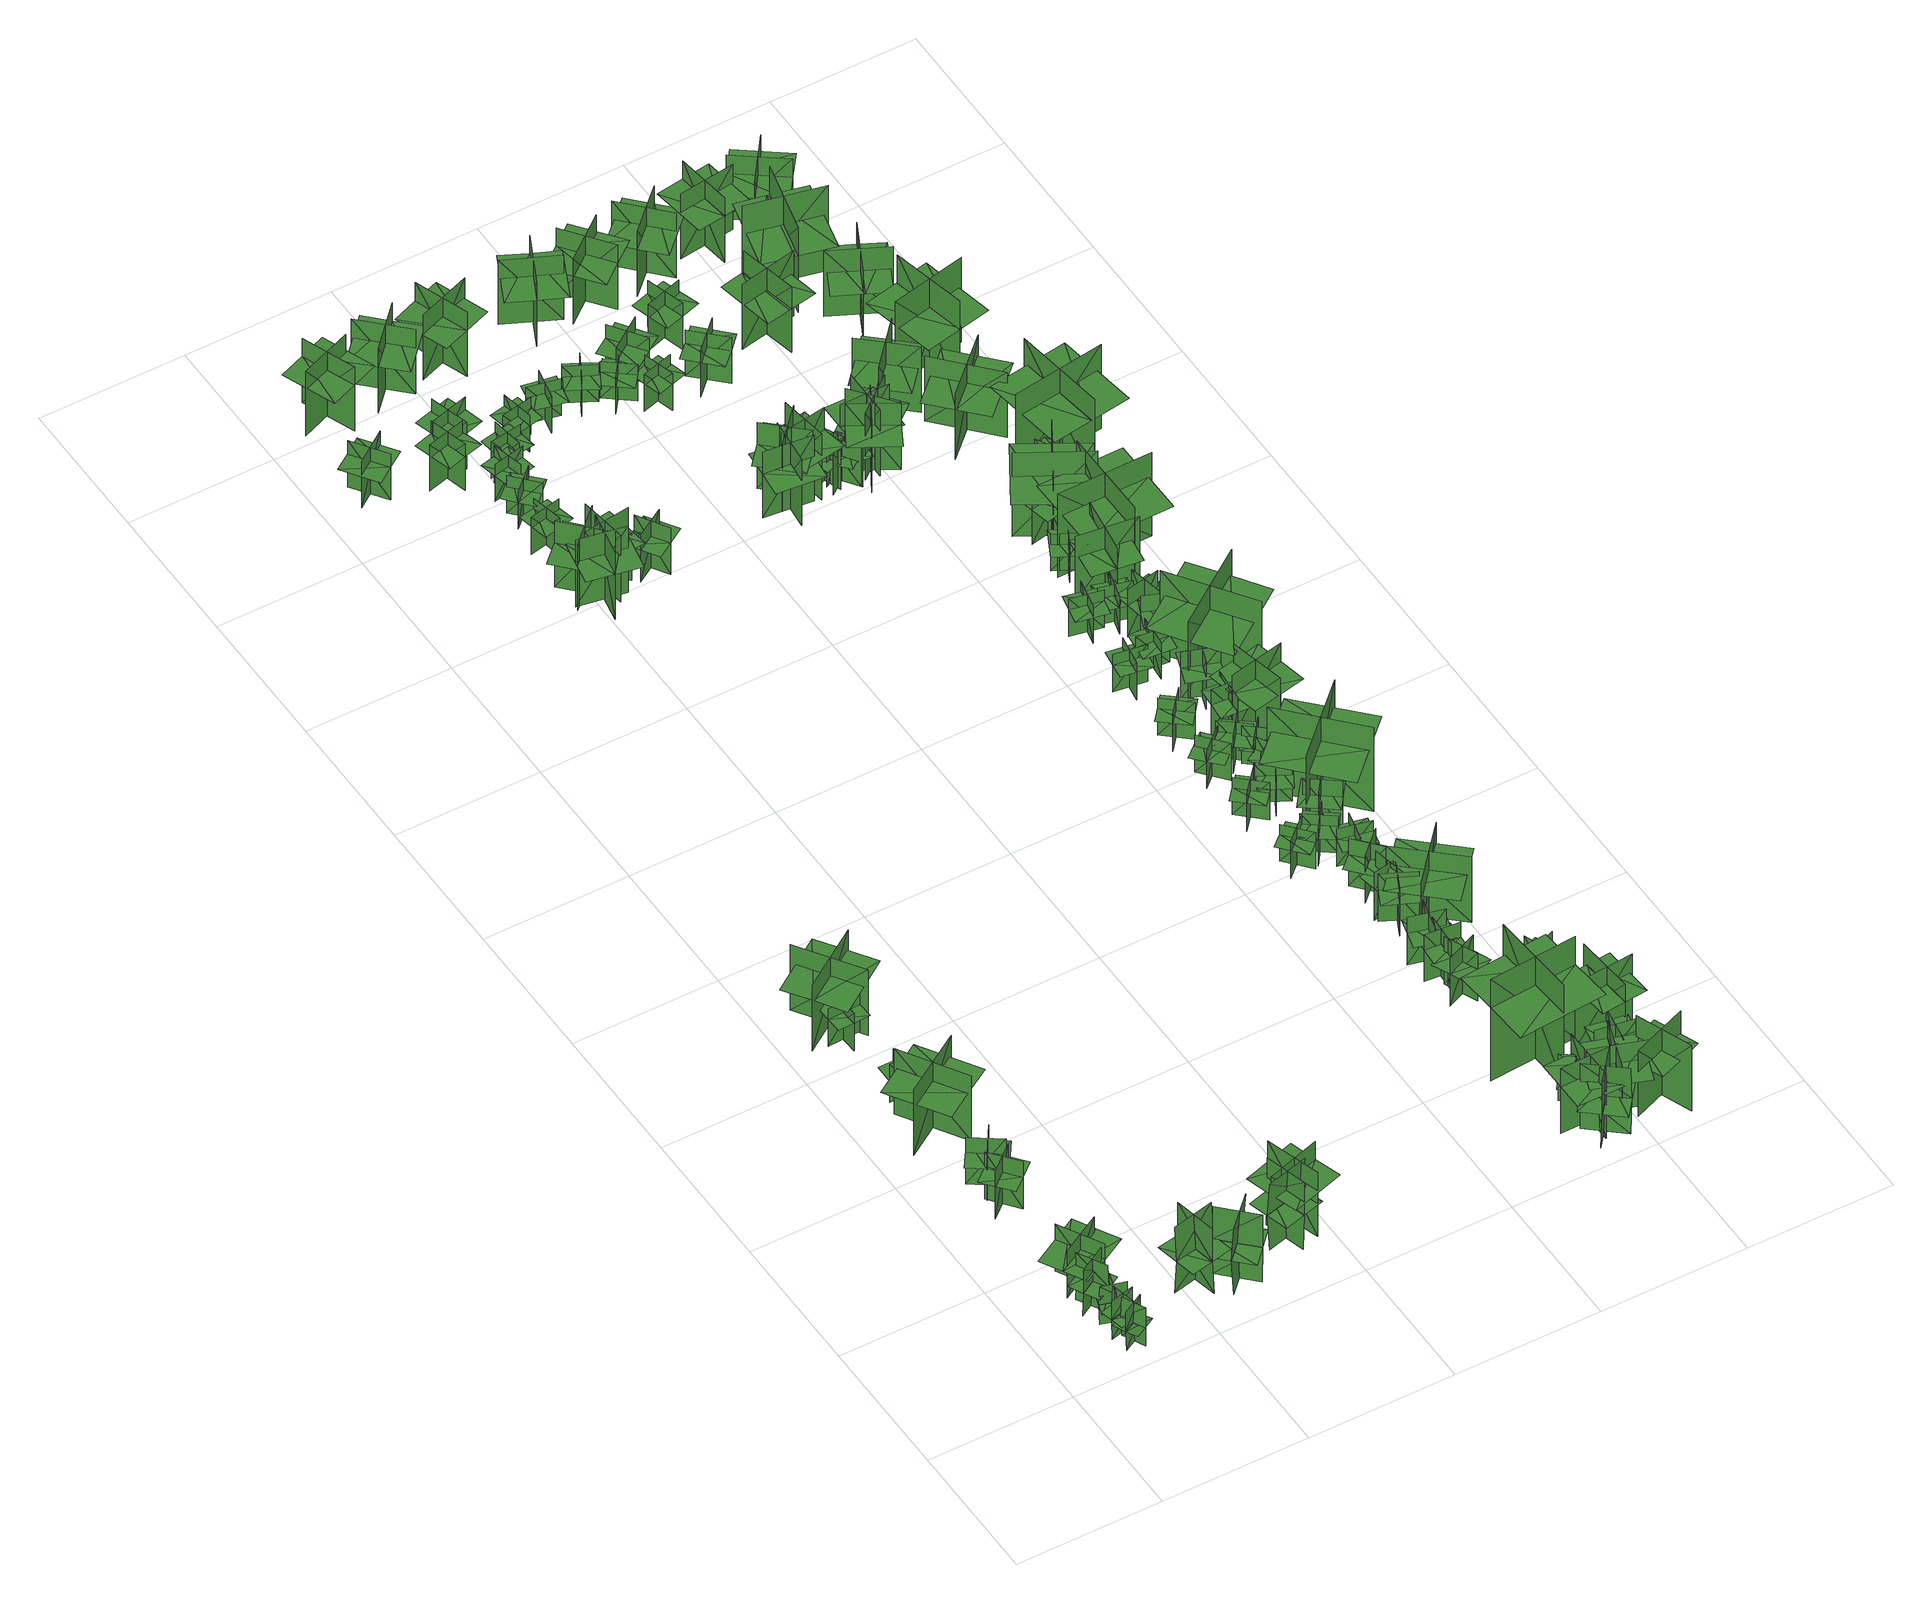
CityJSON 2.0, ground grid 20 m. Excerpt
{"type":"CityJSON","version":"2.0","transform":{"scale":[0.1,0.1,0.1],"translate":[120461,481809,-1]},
"CityObjects":{
"tree1":{"type":"SolitaryVegetationObject","geometry":[{"type":"MultiSurface","lod":"1","boundaries":[[[0,1,2]],[[0,2,3]],[[4,5,6]],[[4,6,7]],[[8,9,5]],[[8,5,4]],[[10,11,1]],[[10,1,0]],[[0,1,12]],[[0,12,13]],[[0,14,15]],[[0,15,1]]]}]},
"tree2":{"type":"SolitaryVegetationObject","geometry":[{"type":"MultiSurface","lod":"1","boundaries":[[[16,17,18]],[[16,18,19]],[[20,21,22]],[[20,22,23]],[[24,25,21]],[[24,21,20]],[[26,27,17]],[[26,17,16]],[[16,17,28]],[[16,28,29]],[[16,30,31]],[[16,31,17]]]}]},
"tree3":{"type":"SolitaryVegetationObject","geometry":[{"type":"MultiSurface","lod":"1","boundaries":[[[32,33,34]],[[32,34,35]],[[36,37,38]],[[36,38,39]],[[40,41,37]],[[40,37,36]],[[42,43,33]],[[42,33,32]],[[32,33,44]],[[32,44,45]],[[32,46,47]],[[32,47,33]]]}]},
"tree4":{"type":"SolitaryVegetationObject","geometry":[{"type":"MultiSurface","lod":"1","boundaries":[[[48,49,50]],[[48,50,51]],[[52,53,54]],[[52,54,55]],[[56,57,53]],[[56,53,52]],[[58,59,49]],[[58,49,48]],[[48,49,60]],[[48,60,61]],[[48,62,63]],[[48,63,49]]]}]},
"tree5":{"type":"SolitaryVegetationObject","geometry":[{"type":"MultiSurface","lod":"1","boundaries":[[[64,65,66]],[[64,66,67]],[[68,69,70]],[[68,70,71]],[[72,73,74]],[[72,74,75]],[[72,75,76]],[[72,76,77]]]}]},
"tree6":{"type":"SolitaryVegetationObject","geometry":[{"type":"MultiSurface","lod":"1","boundaries":[[[78,79,80]],[[78,80,81]],[[82,83,84]],[[82,84,85]],[[86,87,88]],[[86,88,89]],[[86,90,91]],[[86,91,87]]]}]},
"tree7":{"type":"SolitaryVegetationObject","geometry":[{"type":"MultiSurface","lod":"1","boundaries":[[[92,93,94]],[[92,94,95]],[[96,97,98]],[[96,98,99]],[[100,101,102]],[[100,102,103]],[[100,104,105]],[[100,105,101]]]}]},
"tree8":{"type":"SolitaryVegetationObject","geometry":[{"type":"MultiSurface","lod":"1","boundaries":[[[106,107,108]],[[106,108,109]],[[110,111,112]],[[110,112,113]],[[114,115,116]],[[114,116,117]],[[114,117,118]],[[114,118,119]]]}]},
"tree9":{"type":"SolitaryVegetationObject","geometry":[{"type":"MultiSurface","lod":"1","boundaries":[[[120,121,122]],[[120,122,123]],[[124,125,126]],[[124,126,127]],[[128,129,130]],[[128,130,131]],[[128,132,133]],[[128,133,129]]]}]},
"tree10":{"type":"SolitaryVegetationObject","geometry":[{"type":"MultiSurface","lod":"1","boundaries":[[[134,135,136]],[[134,136,137]],[[138,139,140]],[[138,140,141]],[[142,143,139]],[[142,139,138]],[[144,145,135]],[[144,135,134]],[[134,135,146]],[[134,146,147]],[[134,148,149]],[[134,149,135]]]}]},
"tree11":{"type":"SolitaryVegetationObject","geometry":[{"type":"MultiSurface","lod":"1","boundaries":[[[150,151,152]],[[150,152,153]],[[154,155,156]],[[154,156,157]],[[158,159,160]],[[158,160,161]],[[158,161,162]],[[158,162,163]]]}]},
"tree12":{"type":"SolitaryVegetationObject","geometry":[{"type":"MultiSurface","lod":"1","boundaries":[[[164,165,166]],[[164,166,167]],[[168,169,170]],[[168,170,171]],[[172,173,174]],[[172,174,175]],[[172,175,176]],[[172,176,177]]]}]},
"tree13":{"type":"SolitaryVegetationObject","geometry":[{"type":"MultiSurface","lod":"1","boundaries":[[[178,179,180]],[[178,180,181]],[[182,183,184]],[[182,184,185]],[[186,187,183]],[[186,183,182]],[[188,189,179]],[[188,179,178]],[[178,179,190]],[[178,190,191]],[[178,192,193]],[[178,193,179]]]}]},
"tree14":{"type":"SolitaryVegetationObject","geometry":[{"type":"MultiSurface","lod":"1","boundaries":[[[194,195,196]],[[194,196,197]],[[198,199,200]],[[198,200,201]],[[202,203,199]],[[202,199,198]],[[204,205,195]],[[204,195,194]],[[194,195,206]],[[194,206,207]],[[194,208,209]],[[194,209,195]]]}]},
"tree15":{"type":"SolitaryVegetationObject","geometry":[{"type":"MultiSurface","lod":"1","boundaries":[[[210,211,212]],[[210,212,213]],[[214,215,216]],[[214,216,217]],[[218,219,220]],[[218,220,221]],[[218,221,222]],[[218,222,223]]]}]},
"tree16":{"type":"SolitaryVegetationObject","geometry":[{"type":"MultiSurface","lod":"1","boundaries":[[[224,225,226]],[[224,226,227]],[[228,229,230]],[[228,230,231]],[[232,233,234]],[[232,234,235]],[[232,235,236]],[[232,236,237]]]}]},
"tree17":{"type":"SolitaryVegetationObject","geometry":[{"type":"MultiSurface","lod":"1","boundaries":[[[238,239,240]],[[238,240,241]],[[242,243,244]],[[242,244,245]],[[246,247,248]],[[246,248,249]],[[246,250,251]],[[246,251,247]]]}]},
"tree18":{"type":"SolitaryVegetationObject","geometry":[{"type":"MultiSurface","lod":"1","boundaries":[[[252,253,254]],[[252,254,255]],[[256,257,258]],[[256,258,259]],[[260,261,262]],[[260,262,263]],[[260,264,265]],[[260,265,261]]]}]},
"tree19":{"type":"SolitaryVegetationObject","geometry":[{"type":"MultiSurface","lod":"1","boundaries":[[[266,267,268]],[[266,268,269]],[[270,271,272]],[[270,272,273]],[[274,275,276]],[[274,276,277]],[[274,277,278]],[[274,278,279]]]}]},
"tree20":{"type":"SolitaryVegetationObject","geometry":[{"type":"MultiSurface","lod":"1","boundaries":[[[280,281,282]],[[280,282,283]],[[284,285,286]],[[284,286,287]],[[288,289,290]],[[288,290,291]],[[288,292,293]],[[288,293,289]]]}]},
"tree21":{"type":"SolitaryVegetationObject","geometry":[{"type":"MultiSurface","lod":"1","boundaries":[[[294,295,296]],[[294,296,297]],[[298,299,300]],[[298,300,301]],[[302,303,304]],[[302,304,305]],[[302,305,306]],[[302,306,307]]]}]},
"tree22":{"type":"SolitaryVegetationObject","geometry":[{"type":"MultiSurface","lod":"1","boundaries":[[[308,309,310]],[[308,310,311]],[[312,313,314]],[[312,314,315]],[[316,317,318]],[[316,318,319]],[[316,320,321]],[[316,321,317]]]}]},
"tree23":{"type":"SolitaryVegetationObject","geometry":[{"type":"MultiSurface","lod":"1","boundaries":[[[322,323,324]],[[322,324,325]],[[326,327,328]],[[326,328,329]],[[330,331,332]],[[330,332,333]],[[330,333,334]],[[330,334,335]]]}]},
"tree24":{"type":"SolitaryVegetationObject","geometry":[{"type":"MultiSurface","lod":"1","boundaries":[[[336,337,338]],[[336,338,339]],[[340,341,342]],[[340,342,343]],[[344,345,346]],[[344,346,347]],[[344,347,348]],[[344,348,349]]]}]},
"tree25":{"type":"SolitaryVegetationObject","geometry":[{"type":"MultiSurface","lod":"1","boundaries":[[[350,351,352]],[[350,352,353]],[[354,355,356]],[[354,356,357]],[[358,359,360]],[[358,360,361]],[[358,362,363]],[[358,363,359]]]}]},
"tree26":{"type":"SolitaryVegetationObject","geometry":[{"type":"MultiSurface","lod":"1","boundaries":[[[364,365,366]],[[364,366,367]],[[368,369,370]],[[368,370,371]],[[372,373,374]],[[372,374,375]],[[372,375,376]],[[372,376,377]]]}]},
"tree27":{"type":"SolitaryVegetationObject","geometry":[{"type":"MultiSurface","lod":"1","boundaries":[[[378,379,380]],[[378,380,381]],[[382,383,384]],[[382,384,385]],[[386,387,388]],[[386,388,389]],[[386,389,390]],[[386,390,391]]]}]},
"tree28":{"type":"SolitaryVegetationObject","geometry":[{"type":"MultiSurface","lod":"1","boundaries":[[[392,393,394]],[[392,394,395]],[[396,397,398]],[[396,398,399]],[[400,401,402]],[[400,402,403]],[[400,404,405]],[[400,405,401]]]}]},
"tree29":{"type":"SolitaryVegetationObject","geometry":[{"type":"MultiSurface","lod":"1","boundaries":[[[406,407,408]],[[406,408,409]],[[410,411,412]],[[410,412,413]],[[414,415,416]],[[414,416,417]],[[414,417,418]],[[414,418,419]]]}]},
"tree30":{"type":"SolitaryVegetationObject","geometry":[{"type":"MultiSurface","lod":"1","boundaries":[[[420,421,422]],[[420,422,423]],[[424,425,426]],[[424,426,427]],[[428,429,430]],[[428,430,431]],[[428,431,432]],[[428,432,433]]]}]},
"tree31":{"type":"SolitaryVegetationObject","geometry":[{"type":"MultiSurface","lod":"1","boundaries":[[[434,435,436]],[[434,436,437]],[[438,439,440]],[[438,440,441]],[[442,443,444]],[[442,444,445]],[[442,445,446]],[[442,446,447]]]}]},
"tree32":{"type":"SolitaryVegetationObject","geometry":[{"type":"MultiSurface","lod":"1","boundaries":[[[448,449,450]],[[448,450,451]],[[452,453,454]],[[452,454,455]],[[456,457,458]],[[456,458,459]],[[456,459,460]],[[456,460,461]]]}]},
"tree33":{"type":"SolitaryVegetationObject","geometry":[{"type":"MultiSurface","lod":"1","boundaries":[[[462,463,464]],[[462,464,465]],[[466,467,468]],[[466,468,469]],[[470,471,467]],[[470,467,466]],[[472,473,463]],[[472,463,462]],[[462,463,474]],[[462,474,475]],[[462,476,477]],[[462,477,463]]]}]},
"tree34":{"type":"SolitaryVegetationObject","geometry":[{"type":"MultiSurface","lod":"1","boundaries":[[[478,479,480]],[[478,480,481]],[[482,483,484]],[[482,484,485]],[[486,487,483]],[[486,483,482]],[[488,489,479]],[[488,479,478]],[[478,479,490]],[[478,490,491]],[[478,492,493]],[[478,493,479]]]}]},
"tree35":{"type":"SolitaryVegetationObject","geometry":[{"type":"MultiSurface","lod":"1","boundaries":[[[494,495,496]],[[494,496,497]],[[498,499,500]],[[498,500,501]],[[502,503,504]],[[502,504,505]],[[502,505,506]],[[502,506,507]]]}]},
"tree36":{"type":"SolitaryVegetationObject","geometry":[{"type":"MultiSurface","lod":"1","boundaries":[[[508,509,510]],[[508,510,511]],[[512,513,514]],[[512,514,515]],[[516,517,518]],[[516,518,519]],[[516,519,520]],[[516,520,521]]]}]},
"tree37":{"type":"SolitaryVegetationObject","geometry":[{"type":"MultiSurface","lod":"1","boundaries":[[[522,523,524]],[[522,524,525]],[[526,527,528]],[[526,528,529]],[[530,531,532]],[[530,532,533]],[[530,533,534]],[[530,534,535]]]}]},
"tree38":{"type":"SolitaryVegetationObject","geometry":[{"type":"MultiSurface","lod":"1","boundaries":[[[536,537,538]],[[536,538,539]],[[540,541,542]],[[540,542,543]],[[544,545,546]],[[544,546,547]],[[544,547,548]],[[544,548,549]]]}]},
"tree39":{"type":"SolitaryVegetationObject","geometry":[{"type":"MultiSurface","lod":"1","boundaries":[[[550,551,552]],[[550,552,553]],[[554,555,556]],[[554,556,557]],[[558,559,560]],[[558,560,561]],[[558,562,563]],[[558,563,559]]]}]},
"tree40":{"type":"SolitaryVegetationObject","geometry":[{"type":"MultiSurface","lod":"1","boundaries":[[[564,565,566]],[[564,566,567]],[[568,569,570]],[[568,570,571]],[[572,573,574]],[[572,574,575]],[[572,576,577]],[[572,577,573]]]}]},
"tree41":{"type":"SolitaryVegetationObject","geometry":[{"type":"MultiSurface","lod":"1","boundaries":[[[578,579,580]],[[578,580,581]],[[582,583,584]],[[582,584,585]],[[586,587,588]],[[586,588,589]],[[586,590,591]],[[586,591,587]]]}]},
"tree42":{"type":"SolitaryVegetationObject","geometry":[{"type":"MultiSurface","lod":"1","boundaries":[[[592,593,594]],[[592,594,595]],[[596,597,598]],[[596,598,599]],[[600,601,602]],[[600,602,603]],[[600,603,604]],[[600,604,605]]]}]},
"tree43":{"type":"SolitaryVegetationObject","geometry":[{"type":"MultiSurface","lod":"1","boundaries":[[[606,607,608]],[[606,608,609]],[[610,611,612]],[[610,612,613]],[[614,615,616]],[[614,616,617]],[[614,617,618]],[[614,618,619]]]}]},
"tree44":{"type":"SolitaryVegetationObject","geometry":[{"type":"MultiSurface","lod":"1","boundaries":[[[620,621,622]],[[620,622,623]],[[624,625,626]],[[624,626,627]],[[628,629,630]],[[628,630,631]],[[628,631,632]],[[628,632,633]]]}]},
"tree45":{"type":"SolitaryVegetationObject","geometry":[{"type":"MultiSurface","lod":"1","boundaries":[[[634,635,636]],[[634,636,637]],[[638,639,640]],[[638,640,641]],[[642,643,644]],[[642,644,645]],[[642,646,647]],[[642,647,643]]]}]},
"tree46":{"type":"SolitaryVegetationObject","geometry":[{"type":"MultiSurface","lod":"1","boundaries":[[[648,649,650]],[[648,650,651]],[[652,653,654]],[[652,654,655]],[[656,657,658]],[[656,658,659]],[[656,659,660]],[[656,660,661]]]}]},
"tree47":{"type":"SolitaryVegetationObject","geometry":[{"type":"MultiSurface","lod":"1","boundaries":[[[662,663,664]],[[662,664,665]],[[666,667,668]],[[666,668,669]],[[670,671,672]],[[670,672,673]],[[670,674,675]],[[670,675,671]]]}]},
"tree48":{"type":"SolitaryVegetationObject","geometry":[{"type":"MultiSurface","lod":"1","boundaries":[[[676,677,678]],[[676,678,679]],[[680,681,682]],[[680,682,683]],[[684,685,686]],[[684,686,687]],[[684,688,689]],[[684,689,685]]]}]},
"tree49":{"type":"SolitaryVegetationObject","geometry":[{"type":"MultiSurface","lod":"1","boundaries":[[[690,691,692]],[[690,692,693]],[[694,695,696]],[[694,696,697]],[[698,699,700]],[[698,700,701]],[[698,701,702]],[[698,702,703]]]}]},
"tree50":{"type":"SolitaryVegetationObject","geometry":[{"type":"MultiSurface","lod":"1","boundaries":[[[704,705,706]],[[704,706,707]],[[708,709,710]],[[708,710,711]],[[712,713,714]],[[712,714,715]],[[712,715,716]],[[712,716,717]]]}]},
"tree51":{"type":"SolitaryVegetationObject","geometry":[{"type":"MultiSurface","lod":"1","boundaries":[[[718,719,720]],[[718,720,721]],[[722,723,724]],[[722,724,725]],[[726,727,728]],[[726,728,729]],[[726,729,730]],[[726,730,731]]]}]},
"tree52":{"type":"SolitaryVegetationObject","geometry":[{"type":"MultiSurface","lod":"1","boundaries":[[[732,733,734]],[[732,734,735]],[[736,737,738]],[[736,738,739]],[[740,741,742]],[[740,742,743]],[[740,744,745]],[[740,745,741]]]}]},
"tree53":{"type":"SolitaryVegetationObject","geometry":[{"type":"MultiSurface","lod":"1","boundaries":[[[746,747,748]],[[746,748,749]],[[750,751,752]],[[750,752,753]],[[754,755,756]],[[754,756,757]],[[754,758,759]],[[754,759,755]]]}]},
"tree54":{"type":"SolitaryVegetationObject","geometry":[{"type":"MultiSurface","lod":"1","boundaries":[[[760,761,762]],[[760,762,763]],[[764,765,766]],[[764,766,767]],[[768,769,770]],[[768,770,771]],[[768,771,772]],[[768,772,773]]]}]},
"tree55":{"type":"SolitaryVegetationObject","geometry":[{"type":"MultiSurface","lod":"1","boundaries":[[[774,775,776]],[[774,776,777]],[[778,779,780]],[[778,780,781]],[[782,783,784]],[[782,784,785]],[[782,786,787]],[[782,787,783]]]}]},
"tree56":{"type":"SolitaryVegetationObject","geometry":[{"type":"MultiSurface","lod":"1","boundaries":[[[788,789,790]],[[788,790,791]],[[792,793,794]],[[792,794,795]],[[796,797,798]],[[796,798,799]],[[796,799,800]],[[796,800,801]]]}]},
"tree57":{"type":"SolitaryVegetationObject","geometry":[{"type":"MultiSurface","lod":"1","boundaries":[[[802,803,804]],[[802,804,805]],[[806,807,808]],[[806,808,809]],[[810,811,812]],[[810,812,813]],[[810,813,814]],[[810,814,815]]]}]},
"tree58":{"type":"SolitaryVegetationObject","geometry":[{"type":"MultiSurface","lod":"1","boundaries":[[[816,817,818]],[[816,818,819]],[[820,821,822]],[[820,822,823]],[[824,825,826]],[[824,826,827]],[[824,827,828]],[[824,828,829]]]}]},
"tree59":{"type":"SolitaryVegetationObject","geometry":[{"type":"MultiSurface","lod":"1","boundaries":[[[830,831,832]],[[830,832,833]],[[834,835,836]],[[834,836,837]],[[838,839,840]],[[838,840,841]],[[838,842,843]],[[838,843,839]]]}]},
"tree60":{"type":"SolitaryVegetationObject","geometry":[{"type":"MultiSurface","lod":"1","boundaries":[[[844,845,846]],[[844,846,847]],[[848,849,850]],[[848,850,851]],[[852,853,854]],[[852,854,855]],[[852,856,857]],[[852,857,853]]]}]},
"tree61":{"type":"SolitaryVegetationObject","geometry":[{"type":"MultiSurface","lod":"1","boundaries":[[[858,859,860]],[[858,860,861]],[[862,863,864]],[[862,864,865]],[[866,867,868]],[[866,868,869]],[[866,869,870]],[[866,870,871]]]}]},
"tree62":{"type":"SolitaryVegetationObject","geometry":[{"type":"MultiSurface","lod":"1","boundaries":[[[872,873,874]],[[872,874,875]],[[876,877,878]],[[876,878,879]],[[880,881,882]],[[880,882,883]],[[880,883,884]],[[880,884,885]]]}]},
"tree63":{"type":"SolitaryVegetationObject","geometry":[{"type":"MultiSurface","lod":"1","boundaries":[[[886,887,888]],[[886,888,889]],[[890,891,892]],[[890,892,893]],[[894,895,896]],[[894,896,897]],[[894,897,898]],[[894,898,899]]]}]},
"tree64":{"type":"SolitaryVegetationObject","geometry":[{"type":"MultiSurface","lod":"1","boundaries":[[[900,901,902]],[[900,902,903]],[[904,905,906]],[[904,906,907]],[[908,909,910]],[[908,910,911]],[[908,911,912]],[[908,912,913]]]}]},
"tree65":{"type":"SolitaryVegetationObject","geometry":[{"type":"MultiSurface","lod":"1","boundaries":[[[914,915,916]],[[914,916,917]],[[918,919,920]],[[918,920,921]],[[922,923,924]],[[922,924,925]],[[922,925,926]],[[922,926,927]]]}]},
"tree66":{"type":"SolitaryVegetationObject","geometry":[{"type":"MultiSurface","lod":"1","boundaries":[[[928,929,930]],[[928,930,931]],[[932,933,934]],[[932,934,935]],[[936,937,938]],[[936,938,939]],[[936,940,941]],[[936,941,937]]]}]},
"tree67":{"type":"SolitaryVegetationObject","geometry":[{"type":"MultiSurface","lod":"1","boundaries":[[[942,943,944]],[[942,944,945]],[[946,947,948]],[[946,948,949]],[[950,951,952]],[[950,952,953]],[[950,954,955]],[[950,955,951]]]}]},
"tree68":{"type":"SolitaryVegetationObject","geometry":[{"type":"MultiSurface","lod":"1","boundaries":[[[956,957,958]],[[956,958,959]],[[960,961,962]],[[960,962,963]],[[964,965,966]],[[964,966,967]],[[964,968,969]],[[964,969,965]]]}]},
"tree69":{"type":"SolitaryVegetationObject","geometry":[{"type":"MultiSurface","lod":"1","boundaries":[[[970,971,972]],[[970,972,973]],[[974,975,976]],[[974,976,977]],[[978,979,980]],[[978,980,981]],[[978,981,982]],[[978,982,983]]]}]},
"tree70":{"type":"SolitaryVegetationObject","geometry":[{"type":"MultiSurface","lod":"1","boundaries":[[[984,985,986]],[[984,986,987]],[[988,989,990]],[[988,990,991]],[[992,993,994]],[[992,994,995]],[[992,995,996]],[[992,996,997]]]}]},
"tree71":{"type":"SolitaryVegetationObject","geometry":[{"type":"MultiSurface","lod":"1","boundaries":[[[998,999,1000]],[[998,1000,1001]],[[1002,1003,1004]],[[1002,1004,1005]],[[1006,1007,1008]],[[1006,1008,1009]],[[1006,1009,1010]],[[1006,1010,1011]]]}]},
"tree72":{"type":"SolitaryVegetationObject","geometry":[{"type":"MultiSurface","lod":"1","boundaries":[[[1012,1013,1014]],[[1012,1014,1015]],[[1016,1017,1018]],[[1016,1018,1019]],[[1020,1021,1022]],[[1020,1022,1023]],[[1020,1024,1025]],[[1020,1025,1021]]]}]},
"tree73":{"type":"SolitaryVegetationObject","geometry":[{"type":"MultiSurface","lod":"1","boundaries":[[[1026,1027,1028]],[[1026,1028,1029]],[[1030,1031,1032]],[[1030,1032,1033]],[[1034,1035,1036]],[[1034,1036,1037]],[[1034,1037,1038]],[[1034,1038,1039]]]}]},
"tree74":{"type":"SolitaryVegetationObject","geometry":[{"type":"MultiSurface","lod":"1","boundaries":[[[1040,1041,1042]],[[1040,1042,1043]],[[1044,1045,1046]],[[1044,1046,1047]],[[1048,1049,1050]],[[1048,1050,1051]],[[1048,1051,1052]],[[1048,1052,1053]]]}]},
"tree75":{"type":"SolitaryVegetationObject","geometry":[{"type":"MultiSurface","lod":"1","boundaries":[[[1054,1055,1056]],[[1054,1056,1057]],[[1058,1059,1060]],[[1058,1060,1061]],[[1062,1063,1064]],[[1062,1064,1065]],[[1062,1065,1066]],[[1062,1066,1067]]]}]},
"tree76":{"type":"SolitaryVegetationObject","geometry":[{"type":"MultiSurface","lod":"1","boundaries":[[[1068,1069,1070]],[[1068,1070,1071]],[[1072,1073,1074]],[[1072,1074,1075]],[[1076,1077,1078]],[[1076,1078,1079]],[[1076,1079,1080]],[[1076,1080,1081]]]}]},
"tree77":{"type":"SolitaryVegetationObject","geometry":[{"type":"MultiSurface","lod":"1","boundaries":[[[1082,1083,1084]],[[1082,1084,1085]],[[1086,1087,1088]],[[1086,1088,1089]],[[1090,1091,1092]],[[1090,1092,1093]],[[1090,1094,1095]],[[1090,1095,1091]]]}]},
"tree78":{"type":"SolitaryVegetationObject","geometry":[{"type":"MultiSurface","lod":"1","boundaries":[[[1096,1097,1098]],[[1096,1098,1099]],[[1100,1101,1102]],[[1100,1102,1103]],[[1104,1105,1106]],[[1104,1106,1107]],[[1104,1107,1108]],[[1104,1108,1109]]]}]},
"tree79":{"type":"SolitaryVegetationObject","geometry":[{"type":"MultiSurface","lod":"1","boundaries":[[[1110,1111,1112]],[[1110,1112,1113]],[[1114,1115,1116]],[[1114,1116,1117]],[[1118,1119,1120]],[[1118,1120,1121]],[[1118,1121,1122]],[[1118,1122,1123]]]}]},
"tree80":{"type":"SolitaryVegetationObject","geometry":[{"type":"MultiSurface","lod":"1","boundaries":[[[1124,1125,1126]],[[1124,1126,1127]],[[1128,1129,1130]],[[1128,1130,1131]],[[1132,1133,1134]],[[1132,1134,1135]],[[1132,1135,1136]],[[1132,1136,1137]]]}]},
"tree81":{"type":"SolitaryVegetationObject","geometry":[{"type":"MultiSurface","lod":"1","boundaries":[[[1138,1139,1140]],[[1138,1140,1141]],[[1142,1143,1144]],[[1142,1144,1145]],[[1146,1147,1148]],[[1146,1148,1149]],[[1146,1149,1150]],[[1146,1150,1151]]]}]},
"tree82":{"type":"SolitaryVegetationObject","geometry":[{"type":"MultiSurface","lod":"1","boundaries":[[[1152,1153,1154]],[[1152,1154,1155]],[[1156,1157,1158]],[[1156,1158,1159]],[[1160,1161,1162]],[[1160,1162,1163]],[[1160,1163,1164]],[[1160,1164,1165]]]}]},
"tree83":{"type":"SolitaryVegetationObject","geometry":[{"type":"MultiSurface","lod":"1","boundaries":[[[1166,1167,1168]],[[1166,1168,1169]],[[1170,1171,1172]],[[1170,1172,1173]],[[1174,1175,1176]],[[1174,1176,1177]],[[1174,1177,1178]],[[1174,1178,1179]]]}]},
"tree84":{"type":"SolitaryVegetationObject","geometry":[{"type":"MultiSurface","lod":"1","boundaries":[[[1180,1181,1182]],[[1180,1182,1183]],[[1184,1185,1186]],[[1184,1186,1187]],[[1188,1189,1190]],[[1188,1190,1191]],[[1188,1192,1193]],[[1188,1193,1189]]]}]},
"tree85":{"type":"SolitaryVegetationObject","geometry":[{"type":"MultiSurface","lod":"1","boundaries":[[[1194,1195,1196]],[[1194,1196,1197]],[[1198,1199,1200]],[[1198,1200,1201]],[[1202,1203,1204]],[[1202,1204,1205]],[[1202,1206,1207]],[[1202,1207,1203]]]}]},
"tree86":{"type":"SolitaryVegetationObject","geometry":[{"type":"MultiSurface","lod":"1","boundaries":[[[1208,1209,1210]],[[1208,1210,1211]],[[1212,1213,1214]],[[1212,1214,1215]],[[1216,1217,1218]],[[1216,1218,1219]],[[1216,1220,1221]],[[1216,1221,1217]]]}]},
"tree87":{"type":"SolitaryVegetationObject","geometry":[{"type":"MultiSurface","lod":"1","boundaries":[[[1222,1223,1224]],[[1222,1224,1225]],[[1226,1227,1228]],[[1226,1228,1229]],[[1230,1231,1232]],[[1230,1232,1233]],[[1230,1234,1235]],[[1230,1235,1231]]]}]},
"tree88":{"type":"SolitaryVegetationObject","geometry":[{"type":"MultiSurface","lod":"1","boundaries":[[[1236,1237,1238]],[[1236,1238,1239]],[[1240,1241,1242]],[[1240,1242,1243]],[[1244,1245,1246]],[[1244,1246,1247]],[[1244,1248,1249]],[[1244,1249,1245]]]}]},
"tree89":{"type":"SolitaryVegetationObject","geometry":[{"type":"MultiSurface","lod":"1","boundaries":[[[1250,1251,1252]],[[1250,1252,1253]],[[1254,1255,1256]],[[1254,1256,1257]],[[1258,1259,1260]],[[1258,1260,1261]],[[1258,1261,1262]],[[1258,1262,1263]]]}]},
"tree90":{"type":"SolitaryVegetationObject","geometry":[{"type":"MultiSurface","lod":"1","boundaries":[[[1264,1265,1266]],[[1264,1266,1267]],[[1268,1269,1270]],[[1268,1270,1271]],[[1272,1273,1274]],[[1272,1274,1275]],[[1272,1275,1276]],[[1272,1276,1277]]]}]},
"tree91":{"type":"SolitaryVegetationObject","geometry":[{"type":"MultiSurface","lod":"1","boundaries":[[[1278,1279,1280]],[[1278,1280,1281]],[[1282,1283,1284]],[[1282,1284,1285]],[[1286,1287,1288]],[[1286,1288,1289]],[[1286,1289,1290]],[[1286,1290,1291]]]}]},
"tree92":{"type":"SolitaryVegetationObject","geometry":[{"type":"MultiSurface","lod":"1","boundaries":[[[1292,1293,1294]],[[1292,1294,1295]],[[1296,1297,1298]],[[1296,1298,1299]],[[1300,1301,1302]],[[1300,1302,1303]],[[1300,1303,1304]],[[1300,1304,1305]]]}]},
"tree93":{"type":"SolitaryVegetationObject","geometry":[{"type":"MultiSurface","lod":"1","boundaries":[[[1306,1307,1308]],[[1306,1308,1309]],[[1310,1311,1312]],[[1310,1312,1313]],[[1314,1315,1316]],[[1314,1316,1317]],[[1314,1317,1318]],[[1314,1318,1319]]]}]},
"tree94":{"type":"SolitaryVegetationObject","geometry":[{"type":"MultiSurface","lod":"1","boundaries":[[[1320,1321,1322]],[[1320,1322,1323]],[[1324,1325,1326]],[[1324,1326,1327]],[[1328,1329,1330]],[[1328,1330,1331]],[[1328,1331,1332]],[[1328,1332,1333]]]}]},
"tree95":{"type":"SolitaryVegetationObject","geometry":[{"type":"MultiSurface","lod":"1","boundaries":[[[1334,1335,1336]],[[1334,1336,1337]],[[1338,1339,1340]],[[1338,1340,1341]],[[1342,1343,1344]],[[1342,1344,1345]],[[1342,1345,1346]],[[1342,1346,1347]]]}]},
"tree96":{"type":"SolitaryVegetationObject","geometry":[{"type":"MultiSurface","lod":"1","boundaries":[[[1348,1349,1350]],[[1348,1350,1351]],[[1352,1353,1354]],[[1352,1354,1355]],[[1356,1357,1358]],[[1356,1358,1359]],[[1356,1357,1360]],[[1356,1360,1361]]]}]},
"tree97":{"type":"SolitaryVegetationObject","geometry":[{"type":"MultiSurface","lod":"1","boundaries":[[[1362,1363,1364]],[[1362,1364,1365]],[[1366,1367,1368]],[[1366,1368,1369]],[[1370,1371,1372]],[[1370,1372,1373]],[[1370,1371,1374]],[[1370,1374,1375]]]}]},
"tree98":{"type":"SolitaryVegetationObject","geometry":[{"type":"MultiSurface","lod":"1","boundaries":[[[1376,1377,1378]],[[1376,1378,1379]],[[1380,1381,1382]],[[1380,1382,1383]],[[1384,1385,1386]],[[1384,1386,1387]],[[1384,1387,1388]],[[1384,1388,1389]]]}]},
"tree99":{"type":"SolitaryVegetationObject","geometry":[{"type":"MultiSurface","lod":"1","boundaries":[[[1390,1391,1392]],[[1390,1392,1393]],[[1394,1395,1396]],[[1394,1396,1397]],[[1398,1399,1400]],[[1398,1400,1401]],[[1398,1401,1402]],[[1398,1402,1403]]]}]},
"tree100":{"type":"SolitaryVegetationObject","geometry":[{"type":"MultiSurface","lod":"1","boundaries":[[[1404,1405,1406]],[[1404,1406,1407]],[[1408,1409,1410]],[[1408,1410,1411]],[[1412,1413,1414]],[[1412,1414,1415]],[[1412,1415,1416]],[[1412,1416,1417]]]}]},
"tree101":{"type":"SolitaryVegetationObject","geometry":[{"type":"MultiSurface","lod":"1","boundaries":[[[1418,1419,1420]],[[1418,1420,1421]],[[1422,1423,1424]],[[1422,1424,1425]],[[1426,1427,1428]],[[1426,1428,1429]],[[1426,1427,1430]],[[1426,1430,1431]]]}]},
"tree102":{"type":"SolitaryVegetationObject","geometry":[{"type":"MultiSurface","lod":"1","boundaries":[[[1432,1433,1434]],[[1432,1434,1435]],[[1436,1437,1438]],[[1436,1438,1439]],[[1440,1441,1442]],[[1440,1442,1443]],[[1440,1443,1444]],[[1440,1444,1445]]]}]},
"tree103":{"type":"SolitaryVegetationObject","geometry":[{"type":"MultiSurface","lod":"1","boundaries":[[[1446,1447,1448]],[[1446,1448,1449]],[[1450,1451,1452]],[[1450,1452,1453]],[[1454,1455,1456]],[[1454,1456,1457]],[[1454,1455,1458]],[[1454,1458,1459]]]}]},
"tree104":{"type":"SolitaryVegetationObject","geometry":[{"type":"MultiSurface","lod":"1","boundaries":[[[1460,1461,1462]],[[1460,1462,1463]],[[1464,1465,1466]],[[1464,1466,1467]],[[1468,1469,1470]],[[1468,1470,1471]],[[1468,1469,1472]],[[1468,1472,1473]]]}]},
"tree105":{"type":"SolitaryVegetationObject","geometry":[{"type":"MultiSurface","lod":"1","boundaries":[[[1474,1475,1476]],[[1474,1476,1477]],[[1478,1479,1480]],[[1478,1480,1481]],[[1482,1483,1484]],[[1482,1484,1485]],[[1482,1485,1486]],[[1482,1486,1487]]]}]}
},
"vertices":[
[92,34,37],[122,50,37],[114,66,38],[84,50,38],[99,57,37],[115,27,37],[116,28,69],[101,58,69],[101,58,6],[116,28,6],[93,33,6],[123,49,6],[122,50,69],[92,34,69],[100,19,38],[130,35,38],
[87,57,39],[120,65,39],[116,82,39],[83,74,39],[99,77,39],[107,44,39],[109,45,70],[101,78,70],[101,78,8],[109,45,8],[87,56,8],[120,64,8],[120,65,70],[87,57,70],[91,40,39],[124,49,39],
[111,120,54],[74,99,54],[85,80,54],[122,101,54],[104,92,54],[83,129,54],[81,128,93],[102,91,93],[102,91,15],[81,128,15],[110,122,15],[74,101,15],[74,99,93],[111,120,93],[101,139,54],[64,118,54],
[108,97,39],[98,65,39],[115,59,39],[125,92,39],[120,77,39],[87,86,39],[87,84,71],[119,75,71],[119,75,8],[87,84,8],[107,97,8],[97,65,8],[98,65,71],[108,97,71],[92,102,39],[82,70,39],
[116,120,18],[116,120,96],[83,178,96],[83,178,18],[72,133,18],[72,133,96],[128,164,96],[128,164,18],[64,128,71],[80,99,71],[150,138,71],[133,167,71],[117,196,71],[47,157,71],
[69,289,16],[105,320,16],[105,320,95],[69,289,95],[105,286,16],[75,323,16],[75,323,95],[105,286,95],[105,286,69],[75,323,69],[55,306,69],[86,270,69],[125,303,69],[95,339,69],
[68,354,18],[107,327,18],[107,327,96],[68,354,96],[75,318,18],[101,357,18],[101,357,96],[75,318,96],[75,318,71],[101,357,71],[80,372,71],[53,333,71],[96,303,71],[123,342,71],
[39,424,20],[123,478,20],[123,478,129],[39,424,129],[109,409,20],[55,494,20],[55,494,129],[109,409,129],[107,413,98],[144,436,98],[94,514,98],[57,490,98],[20,467,98],[70,389,98],
[98,512,21],[60,512,21],[60,512,84],[98,512,84],[77,532,21],[77,494,21],[77,494,84],[77,532,84],[77,532,64],[77,494,64],[98,495,64],[97,533,64],[56,532,64],[56,494,64],
[222,53,68],[210,111,68],[180,105,69],[192,46,69],[187,75,68],[245,87,68],[244,91,123],[186,78,123],[186,78,14],[244,91,14],[225,53,14],[212,112,14],[210,111,123],[222,53,123],[252,59,69],[239,117,69],
[67,651,20],[69,607,20],[69,607,82],[67,651,82],[47,629,20],[91,631,20],[91,631,82],[47,629,82],[47,629,65],[48,607,65],[92,609,65],[91,631,65],[90,653,65],[46,651,65],
[41,705,18],[97,622,18],[97,622,127],[41,705,127],[28,634,18],[111,690,18],[111,690,127],[28,634,127],[32,637,97],[56,600,97],[132,652,97],[108,688,97],[83,724,97],[7,673,97],
[242,85,68],[285,43,68],[306,65,68],[264,107,68],[284,86,68],[242,43,68],[244,41,122],[286,83,122],[286,83,13],[244,41,13],[241,83,13],[283,41,13],[285,43,122],[242,85,122],[221,63,68],[264,21,68],
[338,120,68],[354,63,68],[384,71,68],[368,128,68],[375,100,68],[317,85,68],[318,81,122],[375,97,122],[375,97,13],[318,81,13],[336,119,13],[352,62,13],[354,63,122],[338,120,122],[309,112,68],[325,55,68],
[377,71,13],[354,145,13],[354,145,120],[377,71,120],[401,116,13],[327,93,13],[327,93,120],[401,116,120],[401,116,90],[390,153,90],[316,130,90],[327,93,90],[339,56,90],[413,79,90],
[43,1673,13],[88,1705,13],[88,1705,90],[43,1673,90],[79,1666,13],[47,1711,13],[47,1711,90],[79,1666,90],[79,1666,68],[102,1682,68],[70,1727,68],[47,1711,68],[24,1695,68],[56,1650,68],
[219,1443,14],[171,1397,14],[171,1397,124],[219,1443,124],[168,1444,14],[214,1396,14],[214,1396,124],[168,1444,124],[168,1444,88],[214,1396,88],[240,1420,88],[195,1469,88],[142,1419,88],[187,1371,88],
[171,1402,16],[236,1390,16],[236,1390,127],[171,1402,127],[200,1360,16],[212,1425,16],[212,1425,127],[200,1360,127],[200,1360,91],[212,1425,91],[176,1432,91],[164,1367,91],[235,1353,91],[248,1419,91],
[120,1835,14],[48,1807,14],[48,1807,121],[120,1835,121],[73,1856,14],[101,1784,14],[101,1784,121],[73,1856,121],[73,1856,91],[37,1842,91],[65,1770,91],[101,1784,91],[137,1798,91],[109,1870,91],
[252,1417,15],[187,1408,15],[187,1408,126],[252,1417,126],[212,1448,15],[221,1382,15],[221,1382,126],[212,1448,126],[212,1448,90],[221,1382,90],[257,1387,90],[248,1453,90],[176,1443,90],[185,1377,90],
[214,1511,16],[171,1502,16],[171,1502,78],[214,1511,78],[190,1527,16],[199,1484,16],[199,1484,78],[190,1527,78],[190,1527,61],[168,1523,61],[177,1479,61],[199,1484,61],[221,1489,61],[211,1532,61],
[244,1415,15],[202,1436,15],[202,1436,94],[244,1415,94],[232,1450,15],[211,1407,15],[211,1407,94],[232,1450,94],[232,1450,68],[211,1407,68],[235,1396,68],[256,1438,68],[209,1461,68],[188,1419,68],
[178,1668,14],[125,1654,14],[125,1654,91],[178,1668,91],[147,1687,14],[161,1634,14],[161,1634,91],[147,1687,91],[147,1687,70],[120,1679,70],[135,1626,70],[161,1634,70],[188,1641,70],[173,1694,70],
[177,1567,26],[207,1535,26],[207,1535,88],[177,1567,88],[175,1537,26],[208,1568,26],[208,1568,88],[175,1537,88],[175,1537,70],[190,1521,70],[223,1552,70],[208,1568,70],[193,1584,70],[160,1554,70],
[257,1439,15],[220,1410,15],[220,1410,94],[257,1439,94],[221,1443,15],[250,1406,15],[250,1406,94],[221,1443,94],[221,1443,68],[250,1406,68],[271,1422,68],[241,1459,68],[200,1427,68],[230,1390,68],
[178,1594,21],[221,1603,21],[221,1603,83],[178,1594,83],[203,1578,21],[193,1621,21],[193,1621,83],[203,1578,83],[203,1578,65],[224,1582,65],[215,1626,65],[193,1621,65],[172,1616,65],[181,1573,65],
[166,1717,14],[181,1663,14],[181,1663,91],[166,1717,91],[148,1685,14],[201,1700,14],[201,1700,91],[148,1685,91],[148,1685,70],[155,1658,70],[208,1673,70],[201,1700,70],[193,1726,70],[140,1711,70],
[258,1398,15],[298,1423,15],[298,1423,93],[258,1398,93],[294,1390,15],[268,1430,15],[268,1430,93],[294,1390,93],[294,1390,68],[268,1430,68],[246,1416,68],[272,1376,68],[316,1404,68],[290,1444,68],
[240,1640,16],[196,1633,16],[196,1633,77],[240,1640,77],[217,1658,16],[223,1614,16],[223,1614,77],[217,1658,77],[217,1658,60],[195,1654,60],[201,1610,60],[223,1614,60],[245,1617,60],[238,1661,60],
[194,1799,14],[138,1853,14],[138,1853,121],[194,1799,121],[193,1851,14],[140,1795,14],[140,1795,121],[193,1851,121],[193,1851,91],[165,1878,91],[111,1821,91],[140,1795,91],[168,1768,91],[221,1824,91],
[257,1647,16],[249,1691,16],[249,1691,77],[257,1647,77],[273,1671,16],[230,1663,16],[230,1663,77],[273,1671,77],[273,1671,60],[269,1693,60],[226,1685,60],[230,1663,60],[234,1642,60],[277,1650,60],
[752,38,7],[751,115,7],[751,115,115],[752,38,115],[789,74,7],[711,73,7],[711,73,115],[789,74,115],[789,74,85],[788,113,85],[711,112,85],[711,73,85],[711,35,85],[789,35,85],
[778,73,63],[740,27,63],[764,7,63],[801,53,63],[783,32,63],[736,69,63],[734,67,117],[780,29,117],[780,29,8],[734,67,8],[776,74,8],[738,28,8],[740,27,117],[778,73,117],[754,92,63],[717,46,63],
[766,124,49],[741,90,49],[759,77,49],[784,112,49],[771,95,49],[736,120,49],[735,118,88],[770,93,88],[770,93,10],[735,118,10],[764,125,10],[740,91,10],[741,90,88],[766,124,88],[748,137,49],[723,102,49],
[213,1814,14],[286,1841,14],[286,1841,122],[213,1814,122],[260,1792,14],[233,1865,14],[233,1865,122],[260,1792,122],[260,1792,91],[296,1805,91],[270,1878,91],[233,1865,91],[197,1851,91],[224,1779,91],
[752,134,11],[743,255,11],[743,255,180],[752,134,180],[805,195,11],[684,186,11],[684,186,180],[805,195,180],[805,195,133],[801,255,133],[679,246,133],[684,186,133],[688,125,133],[810,134,133],
[320,1679,16],[277,1688,16],[277,1688,77],[320,1679,77],[304,1704,16],[295,1660,16],[295,1660,77],[304,1704,77],[304,1704,60],[282,1708,60],[274,1665,60],[295,1660,60],[317,1656,60],[326,1700,60],
[750,83,9],[824,58,9],[824,58,117],[750,83,117],[773,37,9],[798,110,9],[798,110,117],[773,37,117],[773,37,87],[809,24,87],[835,97,87],[798,110,87],[761,122,87],[736,49,87],
[716,343,19],[735,299,19],[735,299,98],[716,343,98],[703,309,19],[746,328,19],[746,328,98],[703,309,98],[703,309,72],[746,328,72],[736,351,72],[692,333,72],[713,285,72],[756,304,72],
[717,329,21],[720,377,21],[720,377,99],[717,329,99],[744,353,21],[697,357,21],[697,357,99],[744,353,99],[744,353,74],[697,357,74],[695,331,74],[742,328,74],[746,379,74],[698,383,74],
[693,389,23],[739,377,23],[739,377,102],[693,389,102],[712,358,23],[723,404,23],[723,404,102],[712,358,102],[712,358,76],[723,404,76],[698,410,76],[687,364,76],[737,351,76],[748,397,76],
[681,607,28],[648,577,28],[648,577,89],[681,607,89],[652,608,28],[681,575,28],[681,575,89],[652,608,89],[652,608,72],[636,594,72],[665,561,72],[681,575,72],[698,590,72],[669,623,72],
[790,128,12],[845,119,12],[845,119,89],[790,128,89],[812,98,12],[821,152,12],[821,152,89],[812,98,89],[812,98,68],[839,93,68],[848,148,68],[821,152,68],[794,157,68],[784,103,68],
[369,1675,17],[330,1695,17],[330,1695,78],[369,1675,78],[360,1703,17],[339,1664,17],[339,1664,78],[360,1703,78],[360,1703,61],[341,1713,61],[320,1674,61],[339,1664,61],[359,1653,61],[380,1692,61],
[708,431,27],[728,474,27],[728,474,106],[708,431,106],[742,443,27],[699,464,27],[699,464,106],[742,443,106],[742,443,80],[699,464,80],[688,440,80],[731,420,80],[753,467,80],[711,487,80],
[876,75,13],[800,45,13],[800,45,122],[876,75,122],[828,96,13],[828,96,122],[858,20,122],[858,20,13],[828,96,87],[796,83,87],[820,23,87],[852,35,87],[884,48,87],[860,108,87],
[716,498,27],[725,451,27],[725,451,106],[716,498,106],[696,468,27],[743,477,27],[743,477,106],[696,468,106],[696,468,80],[743,477,80],[738,502,80],[691,493,80],[701,442,80],[747,451,80],
[735,529,28],[701,497,28],[701,497,107],[735,529,107],[699,531,28],[731,496,28],[731,496,107],[699,531,107],[699,531,81],[731,496,81],[750,513,81],[718,548,81],[680,513,81],[712,478,81],
[675,706,24],[646,673,24],[646,673,86],[675,706,86],[646,705,24],[679,675,24],[679,675,86],[646,705,86],[646,705,69],[631,688,69],[664,659,69],[679,675,69],[693,692,69],[660,721,69],
[715,581,31],[679,608,31],[679,608,93],[715,581,93],[711,611,31],[684,575,31],[684,575,93],[711,611,93],[711,611,76],[693,624,76],[666,588,76],[684,575,76],[702,562,76],[728,597,76],
[402,1683,17],[375,1647,17],[375,1647,78],[402,1683,78],[373,1679,17],[408,1652,17],[408,1652,78],[373,1679,78],[373,1679,61],[359,1661,61],[394,1634,61],[408,1652,61],[421,1670,61],[386,1696,61],
[814,253,17],[797,297,17],[797,297,96],[814,253,96],[829,286,17],[784,269,17],[784,269,96],[829,286,96],[829,286,70],[784,269,70],[793,245,70],[838,261,70],[820,310,70],[776,293,70],
[836,227,13],[843,145,13],[843,145,123],[836,227,123],[794,177,13],[876,184,13],[876,184,123],[794,177,123],[836,220,94],[843,145,94],[875,148,94],[869,223,94],[804,218,94],[810,142,94],
[723,407,20],[789,482,20],[789,482,129],[723,407,129],[795,412,20],[719,479,20],[719,479,129],[795,412,129],[791,415,99],[820,448,99],[751,509,99],[722,476,99],[693,443,99],[762,382,99],
[474,1447,13],[468,1381,13],[468,1381,123],[474,1447,123],[435,1415,13],[501,1408,13],[501,1408,123],[435,1415,123],[435,1415,87],[501,1408,87],[504,1444,87],[438,1451,87],[431,1379,87],[497,1372,87],
[646,790,21],[675,756,21],[675,756,83],[646,790,83],[644,760,21],[677,789,21],[677,789,83],[644,760,83],[644,760,65],[659,744,65],[692,773,65],[677,789,65],[663,806,65],[629,777,65],
[730,581,28],[720,538,28],[720,538,90],[730,581,90],[704,566,28],[748,556,28],[748,556,90],[704,566,90],[704,566,73],[699,544,73],[743,534,73],[748,556,73],[753,577,73],[709,587,73],
[714,682,31],[675,703,31],[675,703,92],[714,682,92],[706,710,31],[685,671,31],[685,671,92],[706,710,92],[706,710,75],[687,721,75],[665,682,75],[685,671,75],[704,661,75],[725,699,75],
[505,1461,14],[460,1412,14],[460,1412,124],[505,1461,124],[454,1459,14],[503,1414,14],[503,1414,124],[454,1459,124],[454,1459,88],[503,1414,88],[528,1440,88],[479,1486,88],[430,1432,88],[478,1387,88],
[743,616,27],[705,644,27],[705,644,106],[743,616,106],[737,652,27],[709,614,27],[709,614,106],[737,652,106],[737,652,80],[709,614,80],[730,598,80],[758,636,80],[717,667,80],[688,629,80],
[672,869,18],[643,835,18],[643,835,80],[672,869,80],[642,867,18],[676,838,18],[676,838,80],[642,867,80],[642,867,63],[628,850,63],[662,821,63],[676,838,63],[690,855,63],[656,884,63],
[405,1814,14],[335,1846,14],[335,1846,121],[405,1814,121],[388,1862,14],[355,1792,14],[355,1792,121],[388,1862,121],[388,1862,91],[353,1879,91],[320,1808,91],[355,1792,91],[391,1776,91],[423,1846,91],
[449,1646,16],[406,1634,16],[406,1634,78],[449,1646,78],[423,1661,16],[435,1618,16],[435,1618,78],[423,1661,78],[423,1661,60],[402,1655,60],[414,1612,60],[435,1618,60],[457,1624,60],[445,1667,60],
[436,1704,20],[391,1672,20],[391,1672,97],[436,1704,97],[400,1711,20],[432,1666,20],[432,1666,97],[400,1711,97],[400,1711,75],[377,1695,75],[409,1650,75],[432,1666,75],[454,1682,75],[423,1727,75],
[709,762,30],[675,790,30],[675,790,92],[709,762,92],[706,792,30],[679,757,30],[679,757,92],[706,792,92],[706,792,74],[689,805,74],[661,771,74],[679,757,74],[696,743,74],[724,778,74],
[692,717,28],[725,737,28],[725,737,91],[692,717,91],[721,710,28],[701,743,28],[701,743,91],[721,710,91],[721,710,71],[701,743,71],[683,732,71],[703,700,71],[738,721,71],[719,753,71],
[499,1470,14],[509,1404,14],[509,1404,124],[499,1470,124],[469,1429,14],[534,1439,14],[534,1439,124],[469,1429,124],[469,1429,88],[534,1439,88],[529,1475,88],[463,1465,88],[474,1393,88],[540,1403,88],
[697,741,28],[721,770,28],[721,770,91],[697,741,91],[726,744,28],[697,768,28],[697,768,91],[726,744,91],[726,744,70],[697,768,70],[684,752,70],[713,728,70],[739,760,70],[710,784,70],
[658,972,18],[651,929,18],[651,929,80],[658,972,80],[634,955,18],[678,948,18],[678,948,80],[634,955,80],[634,955,63],[631,933,63],[674,926,63],[678,948,63],[681,970,63],[637,977,63],
[700,628,20],[793,717,20],[793,717,160],[700,628,160],[792,627,20],[703,720,20],[703,720,160],[792,627,160],[788,631,121],[829,670,121],[747,755,121],[707,717,121],[666,678,121],[748,592,121],
[520,1453,14],[537,1407,14],[537,1407,80],[520,1453,80],[506,1421,14],[552,1439,14],[552,1439,80],[506,1421,80],[511,1423,55],[518,1404,55],[551,1417,55],[543,1436,55],[536,1455,55],[504,1442,55],
[710,798,27],[714,845,27],[714,845,105],[710,798,105],[738,822,27],[690,825,27],[690,825,105],[738,822,105],[738,822,80],[690,825,80],[688,799,80],[736,796,80],[740,848,80],[692,851,80],
[650,1025,29],[659,1068,29],[659,1068,91],[650,1025,91],[675,1041,29],[632,1050,29],[632,1050,91],[675,1041,91],[675,1041,74],[680,1062,74],[636,1072,74],[632,1050,74],[627,1028,74],[670,1019,74],
[560,1399,14],[531,1438,14],[531,1438,80],[560,1399,80],[565,1433,14],[525,1404,14],[525,1404,80],[565,1433,80],[560,1430,55],[548,1446,55],[520,1426,55],[532,1409,55],[545,1393,55],[572,1414,55],
[536,1452,14],[558,1408,14],[558,1408,80],[536,1452,80],[525,1419,14],[569,1441,14],[569,1441,80],[525,1419,80],[530,1421,55],[539,1403,55],[570,1419,55],[561,1437,55],[552,1455,55],[521,1439,55],
[688,934,29],[692,978,29],[692,978,90],[688,934,90],[711,953,29],[667,957,29],[667,957,90],[711,953,90],[711,953,73],[713,975,73],[669,979,73],[667,957,73],[664,935,73],[708,931,73],
[723,911,27],[708,866,27],[708,866,106],[723,911,106],[691,895,27],[736,879,27],[736,879,106],[691,895,106],[691,895,80],[736,879,80],[744,904,80],[699,920,80],[682,870,80],[727,855,80],
[514,1659,16],[475,1620,16],[475,1620,93],[514,1659,93],[477,1659,16],[517,1620,16],[517,1620,93],[477,1659,93],[477,1659,71],[458,1640,71],[497,1601,71],[517,1620,71],[536,1640,71],[497,1679,71],
[565,1446,14],[561,1397,14],[561,1397,80],[565,1446,80],[538,1423,14],[587,1419,14],[587,1419,80],[538,1423,80],[544,1423,55],[542,1402,55],[577,1399,55],[578,1420,55],[580,1440,55],[545,1443,55],
[473,1852,11],[412,1804,11],[412,1804,119],[473,1852,119],[422,1858,11],[469,1797,11],[469,1797,119],[422,1858,119],[422,1858,89],[391,1834,89],[439,1773,89],[469,1797,89],[500,1821,89],[452,1882,89],
[739,855,21],[756,779,21],[756,779,129],[739,855,129],[711,812,21],[787,828,21],[787,828,129],[711,812,129],[711,812,98],[719,774,98],[795,790,98],[787,828,98],[779,866,98],[703,850,98],
[671,1049,28],[713,1038,28],[713,1038,90],[671,1049,90],[685,1023,28],[696,1066,28],[696,1066,90],[685,1023,90],[685,1023,72],[707,1018,72],[718,1061,72],[696,1066,72],[675,1072,72],[664,1029,72],
[513,1732,17],[461,1716,17],[461,1716,94],[513,1732,94],[481,1750,17],[497,1697,17],[497,1697,94],[481,1750,94],[481,1750,72],[455,1742,72],[471,1689,72],[497,1697,72],[524,1705,72],[507,1758,72],
[566,1385,13],[599,1443,13],[599,1443,124],[566,1385,124],[615,1399,13],[558,1432,13],[558,1432,124],[615,1399,124],[615,1399,88],[558,1432,88],[540,1400,88],[598,1367,88],[633,1431,88],[575,1463,88],
[588,1469,14],[588,1402,14],[588,1402,124],[588,1469,124],[552,1433,14],[619,1433,14],[619,1433,124],[552,1433,124],[552,1433,88],[619,1433,88],[619,1469,88],[552,1469,88],[552,1396,88],[618,1396,88],
[699,999,26],[743,981,26],[743,981,105],[699,999,105],[713,965,26],[731,1009,26],[731,1009,105],[713,965,105],[713,965,79],[731,1009,79],[707,1019,79],[689,975,79],[737,955,79],[755,999,79],
[622,1448,13],[570,1406,13],[570,1406,124],[622,1448,124],[571,1453,13],[613,1401,13],[613,1401,124],[571,1453,124],[571,1453,88],[613,1401,88],[641,1424,88],[600,1476,88],[543,1430,88],[585,1378,88],
[692,1016,26],[738,1024,26],[738,1024,105],[692,1016,105],[722,995,26],[713,1042,26],[713,1042,105],[722,995,105],[722,995,79],[713,1042,79],[688,1037,79],[696,990,79],[747,1000,79],[739,1047,79],
[787,871,22],[712,976,22],[712,976,161],[787,871,161],[801,962,22],[696,887,22],[696,887,161],[801,962,161],[797,959,122],[764,1005,122],[668,936,122],[700,890,122],[733,844,122],[829,913,122],
[672,1157,24],[711,1137,24],[711,1137,85],[672,1157,85],[681,1129,24],[701,1169,24],[701,1169,85],[681,1129,85],[681,1129,68],[701,1119,68],[721,1159,68],[701,1169,68],[681,1179,68],[661,1139,68],
[670,1098,25],[751,1087,25],[751,1087,134],[670,1098,134],[702,1056,25],[702,1056,134],[713,1137,134],[713,1137,25],[702,1056,99],[736,1052,99],[745,1116,99],[711,1121,99],[677,1125,99],[669,1061,99],
[681,1213,15],[739,1225,15],[739,1225,97],[681,1213,97],[714,1191,15],[702,1249,15],[702,1249,97],[714,1191,97],[714,1191,74],[743,1197,74],[731,1255,74],[702,1249,74],[673,1243,74],[685,1185,74],
[669,1238,13],[756,1189,13],[756,1189,152],[669,1238,152],[686,1174,13],[736,1260,13],[736,1260,152],[686,1174,152],[686,1174,113],[729,1149,113],[779,1235,113],[736,1260,113],[693,1285,113],[643,1199,113],
[555,1807,10],[501,1863,10],[501,1863,118],[555,1807,118],[556,1858,10],[500,1805,10],[500,1805,118],[556,1858,118],[556,1858,88],[529,1886,88],[474,1833,88],[500,1805,88],[527,1777,88],[583,1831,88],
[744,1086,14],[743,1215,14],[743,1215,153],[744,1086,153],[808,1153,14],[679,1152,14],[679,1152,153],[808,1153,153],[803,1153,115],[802,1209,115],[684,1208,115],[685,1152,115],[685,1095,115],[803,1096,115],
[587,1708,15],[604,1628,15],[604,1628,124],[587,1708,124],[557,1662,15],[637,1678,15],[637,1678,124],[557,1662,124],[585,1708,88],[601,1627,88],[641,1635,88],[625,1716,88],[568,1621,88],[552,1701,88],
[678,1524,14],[623,1463,14],[623,1463,123],[678,1524,123],[622,1521,14],[683,1466,14],[683,1466,123],[622,1521,123],[676,1526,87],[621,1465,87],[652,1437,87],[707,1498,87],[596,1487,87],[651,1548,87],
[675,1445,22],[743,1372,22],[743,1372,131],[675,1445,131],[673,1373,22],[746,1442,22],[746,1442,131],[673,1373,131],[676,1376,100],[706,1344,100],[773,1407,100],[743,1439,100],[713,1471,100],[646,1408,100],
[735,1275,16],[773,1297,16],[773,1297,78],[735,1275,78],[763,1267,16],[741,1306,16],[741,1306,78],[763,1267,78],[763,1267,61],[782,1278,61],[761,1317,61],[741,1306,61],[722,1295,61],[744,1256,61],
[575,1830,11],[652,1840,11],[652,1840,119],[575,1830,119],[616,1798,11],[605,1875,11],[605,1875,119],[616,1798,119],[616,1798,89],[654,1804,89],[644,1880,89],[605,1875,89],[567,1870,89],[578,1793,89],
[669,1784,14],[645,1681,14],[645,1681,155],[669,1784,155],[608,1746,14],[711,1722,14],[711,1722,155],[608,1746,155],[665,1785,108],[642,1682,108],[694,1670,108],[717,1773,108],[600,1691,108],[624,1794,108],
[722,1318,12],[850,1336,12],[850,1336,152],[722,1318,152],[797,1263,12],[778,1391,12],[778,1391,152],[797,1263,152],[796,1268,113],[852,1276,113],[835,1393,113],[779,1385,113],[723,1377,113],[740,1260,113],
[745,1482,12],[722,1585,12],[722,1585,153],[745,1482,153],[784,1542,12],[680,1520,12],[680,1520,153],[784,1542,153],[748,1482,106],[726,1586,106],[674,1575,106],[696,1471,106],[768,1595,106],[790,1491,106],
[688,1605,15],[724,1679,15],[724,1679,124],[688,1605,124],[740,1623,15],[667,1659,15],[667,1659,124],[740,1623,124],[690,1604,88],[726,1678,88],[689,1696,88],[653,1622,88],[756,1663,88],[720,1589,88],
[705,1864,12],[659,1802,12],[659,1802,119],[705,1864,119],[654,1857,12],[717,1811,12],[717,1811,119],[654,1857,119],[654,1857,89],[631,1825,89],[694,1780,89],[717,1811,89],[740,1842,89],[677,1888,89]
]}
